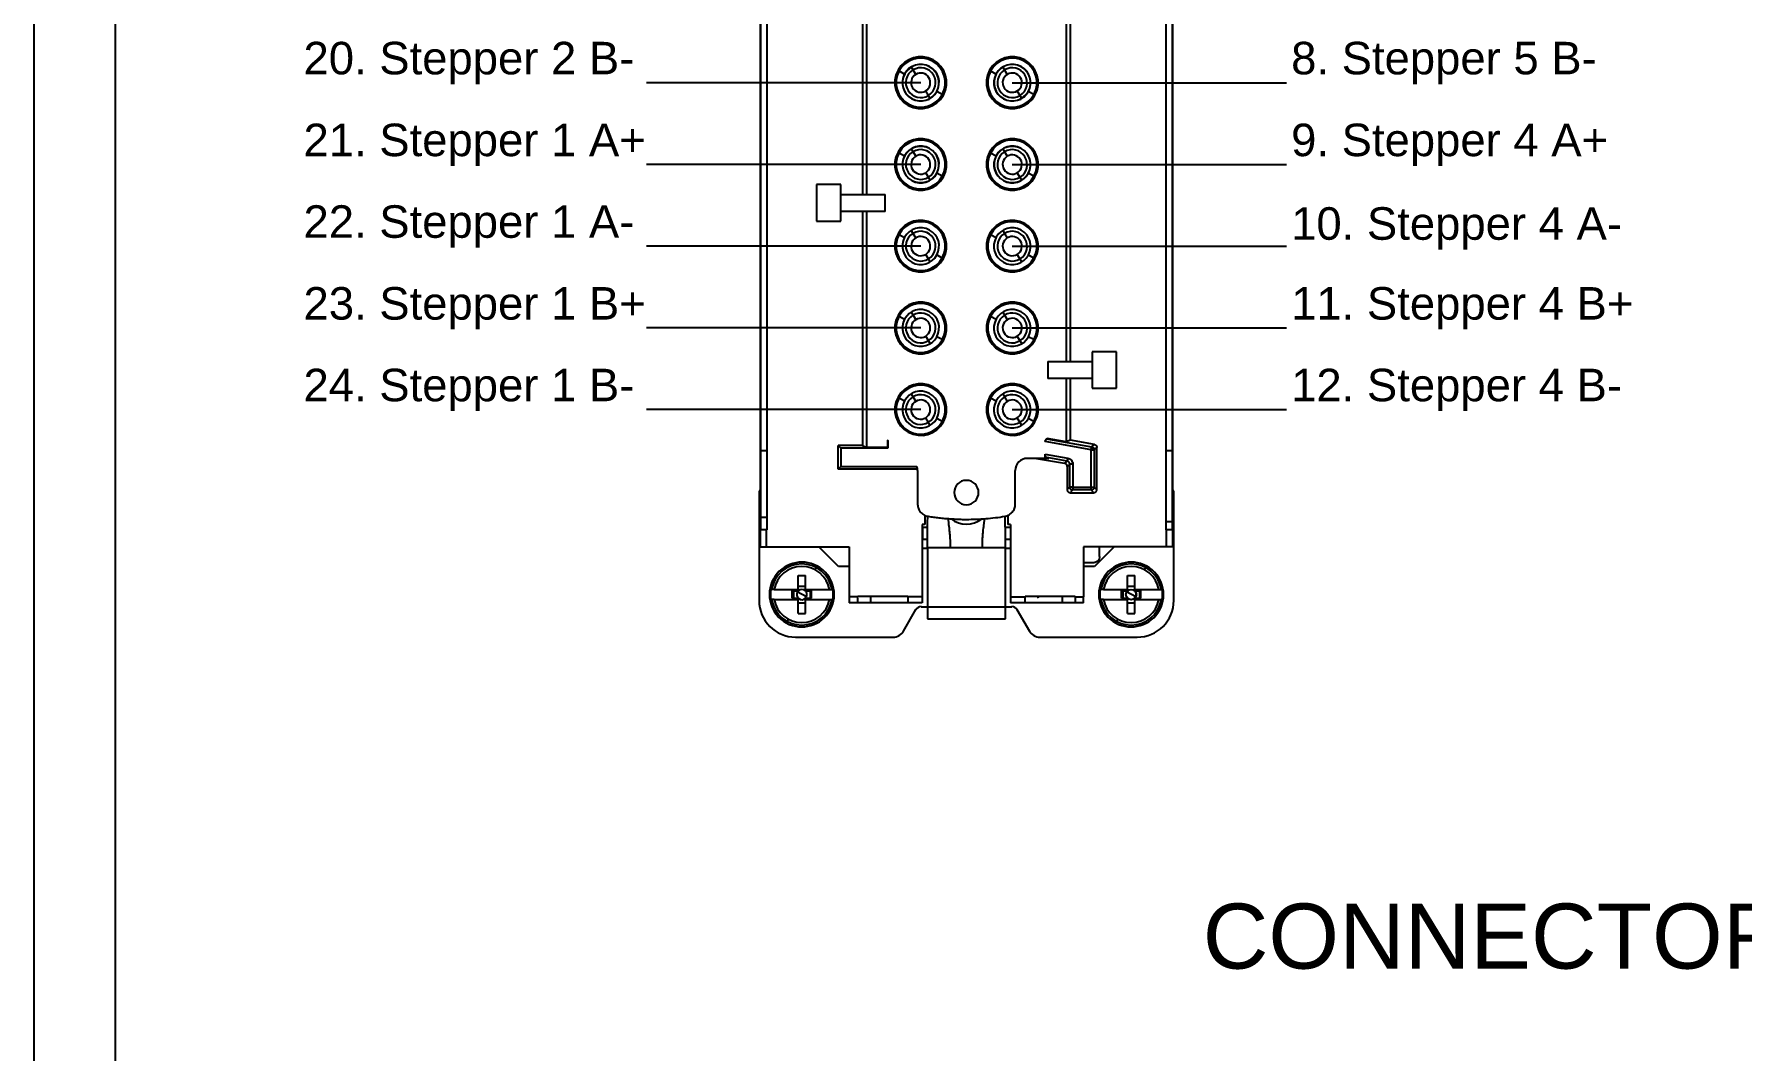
# Model space of a CAD drawing. Header units: millimetres. Extents: x 55 to 265, y 28 to 325.
# Drawn here: x 54.6 to 159.6, y 190.5 to 253 of the extents above; entities that cross this region are included whole.
import ezdxf

# ---------------------------------------------------------------- set-up
doc = ezdxf.new("R2010")
doc.units = ezdxf.units.MM
doc.styles.get("Standard").update_dxf_attribs({"font": 'arial.ttf'})

msp = doc.modelspace()

# ---------------------------------------------------------------- linework, layer by layer
at = {"color": 7, "linetype": 'Continuous', "lineweight": 25}
for p, q in [((99.22, 221.47), (99.22, 293.62)), ((124.57, 293.62), (124.57, 221.47)), ((99.23, 292.57), (99.23, 222.52)), ((99.61, 292.09), (99.61, 222.52)), ((124.18, 222.52), (124.18, 292.57)), ((124.56, 222.52), (124.56, 292.57)), ((105.51, 272.09), (105.51, 243.14)), ((105.77, 243.14), (105.77, 272.09)), ((118.02, 256.94), (118.02, 232.87)), ((118.28, 232.87), (118.28, 256.94)), ((108.5, 250.97), (108.77, 250.51)), ((114.12, 250.97), (114.4, 250.51)), ((107.68, 250.77), (107.7, 250.76)), ((107.76, 250.73), (108.09, 250.54)), ((113.31, 250.77), (113.32, 250.76)), ((113.38, 250.73), (113.72, 250.54)), ((109.67, 249.04), (109.39, 249.5)), ((110.4, 249.28), (110.07, 249.47)), ((110.48, 249.24), (110.46, 249.25)), ((115.29, 249.04), (115.01, 249.5)), ((116.03, 249.28), (115.69, 249.47)), ((116.1, 249.24), (116.09, 249.25)), ((107.68, 245.74), (107.7, 245.74)), ((107.76, 245.7), (108.09, 245.52)), ((108.5, 245.94), (108.77, 245.49)), ((113.31, 245.74), (113.32, 245.74)), ((113.38, 245.7), (113.72, 245.52)), ((114.12, 245.94), (114.4, 245.49)), ((102.67, 243.74), (102.67, 241.49)), ((104.17, 243.74), (102.67, 243.74)), ((104.17, 241.49), (104.17, 243.74)), ((109.67, 244.02), (109.39, 244.47)), ((110.4, 244.26), (110.07, 244.44)), ((110.48, 244.22), (110.46, 244.22)), ((115.29, 244.02), (115.01, 244.47)), ((116.03, 244.26), (115.69, 244.44)), ((116.1, 244.22), (116.09, 244.22)), ((104.17, 243.14), (106.9, 243.14)), ((106.9, 242.09), (106.9, 243.14)), ((106.9, 242.09), (104.17, 242.09)), ((105.51, 242.09), (105.51, 227.71)), ((105.77, 227.58), (105.77, 242.09)), ((102.67, 241.49), (104.17, 241.49)), ((107.68, 240.72), (107.7, 240.71)), ((107.76, 240.68), (108.09, 240.49)), ((108.5, 240.92), (108.77, 240.46)), ((113.31, 240.72), (113.32, 240.71)), ((113.38, 240.68), (113.72, 240.49)), ((114.12, 240.92), (114.4, 240.46)), ((109.67, 238.99), (109.39, 239.45)), ((110.4, 239.23), (110.07, 239.42)), ((115.29, 238.99), (115.01, 239.45)), ((116.03, 239.23), (115.69, 239.42)), ((110.48, 239.19), (110.46, 239.2)), ((116.1, 239.19), (116.09, 239.2)), ((107.68, 235.69), (107.7, 235.69)), ((107.76, 235.65), (108.09, 235.47)), ((108.5, 235.89), (108.77, 235.44)), ((113.31, 235.69), (113.32, 235.69)), ((113.38, 235.65), (113.72, 235.47)), ((114.12, 235.89), (114.4, 235.44)), ((109.67, 233.97), (109.39, 234.42)), ((110.4, 234.21), (110.07, 234.39)), ((110.48, 234.17), (110.46, 234.17)), ((115.29, 233.97), (115.01, 234.42)), ((116.03, 234.21), (115.69, 234.39)), ((116.1, 234.17), (116.09, 234.17)), ((121.12, 233.47), (119.62, 233.47)), ((119.62, 233.47), (119.62, 231.22)), ((121.12, 231.22), (121.12, 233.47)), ((116.89, 232.87), (119.62, 232.87)), ((116.89, 232.87), (116.89, 231.82)), ((119.62, 231.82), (116.89, 231.82)), ((118.02, 231.82), (118.02, 227.93)), ((118.28, 228.02), (118.28, 231.82)), ((119.62, 231.22), (121.12, 231.22)), ((107.68, 230.67), (107.7, 230.66)), ((107.76, 230.63), (108.09, 230.44)), ((108.5, 230.87), (108.77, 230.41)), ((113.31, 230.67), (113.32, 230.66)), ((113.38, 230.63), (113.72, 230.44)), ((114.12, 230.87), (114.4, 230.41)), ((109.67, 228.94), (109.39, 229.4)), ((110.4, 229.18), (110.07, 229.37)), ((110.48, 229.14), (110.46, 229.15)), ((115.29, 228.94), (115.01, 229.4)), ((116.03, 229.18), (115.69, 229.37)), ((116.1, 229.14), (116.09, 229.15)), ((107.03, 228.04), (107.03, 227.58)), ((107.06, 228), (107.06, 227.54)), ((116.73, 227.94), (116.73, 228)), ((119.56, 227.44), (116.73, 227.94)), ((116.82, 228.11), (119.59, 227.62)), ((118.02, 227.93), (116.85, 228.14)), ((118.28, 228.02), (118.02, 227.93)), ((119.76, 227.76), (118.28, 228.02)), ((99.23, 227.39), (99.61, 227.39)), ((104.01, 226.25), (104.01, 227.71)), ((104.01, 227.71), (104.17, 227.54)), ((105.51, 227.71), (104.01, 227.71)), ((104.17, 227.54), (104.17, 226.42)), ((107.06, 227.54), (104.17, 227.54)), ((105.51, 227.71), (105.77, 227.58)), ((107.03, 227.58), (105.77, 227.58)), ((107.06, 227.54), (107.03, 227.58)), ((116.95, 226.91), (115.64, 226.91)), ((116.19, 226.91), (117.93, 226.61)), ((116.73, 227.17), (118.12, 226.92)), ((116.73, 226.91), (116.73, 227.17)), ((116.73, 226.98), (116.76, 226.94)), ((118.09, 226.74), (116.73, 226.98)), ((116.76, 226.91), (116.76, 226.94)), ((116.76, 226.94), (116.95, 226.91)), ((119.56, 227.44), (119.59, 227.62)), ((119.56, 224.97), (119.56, 227.44)), ((119.56, 227.44), (119.61, 227.44)), ((119.59, 227.62), (119.76, 227.76)), ((119.75, 227.44), (119.91, 227.57)), ((119.75, 227.44), (119.75, 225.15)), ((119.91, 224.99), (119.91, 227.57)), ((124.18, 227.39), (124.56, 227.39)), ((104.01, 226.25), (104.17, 226.42)), ((108.89, 226.25), (104.01, 226.25)), ((104.17, 226.42), (108.85, 226.42)), ((108.89, 226.16), (108.89, 224.09)), ((114.89, 224.09), (114.89, 226.16)), ((118.09, 226.74), (117.93, 226.61)), ((118.24, 226.56), (118.08, 226.42)), ((118.08, 226.42), (118.08, 224.99)), ((118.24, 225.15), (118.24, 226.56)), ((118.43, 226.56), (118.43, 224.97)), ((99.14, 224.92), (99.14, 218.17)), ((99.22, 224.92), (99.14, 224.92)), ((118.08, 224.99), (118.24, 225.15)), ((118.43, 225.15), (118.25, 225.1)), ((118.27, 224.8), (118.43, 224.97)), ((118.27, 224.8), (119.72, 224.8)), ((118.43, 225.15), (119.75, 225.15)), ((119.56, 224.97), (118.43, 224.97)), ((119.72, 224.8), (119.56, 224.97)), ((119.91, 224.99), (119.75, 225.15)), ((124.64, 224.92), (124.57, 224.92)), ((124.64, 218.17), (124.64, 224.92)), ((99.61, 223.27), (99.23, 223.27)), ((109.34, 222.85), (109.17, 222.85)), ((109.17, 222.85), (109.17, 218.02)), ((109.19, 222.67), (109.19, 221.92)), ((109.5, 222.67), (109.19, 222.67)), ((109.34, 223.4), (109.34, 222.85)), ((114.61, 222.67), (114.29, 222.67)), ((114.44, 223.4), (114.44, 222.85)), ((114.61, 222.85), (114.44, 222.85)), ((114.61, 222.85), (114.61, 218.02)), ((124.56, 223), (124.18, 223)), ((99.59, 222.52), (99.22, 222.52)), ((99.59, 221.47), (99.59, 222.52)), ((109.5, 221.92), (109.19, 221.92)), ((114.61, 221.92), (114.29, 221.92)), ((124.57, 222.52), (124.18, 222.52)), ((124.19, 221.47), (124.19, 222.52)), ((99.22, 221.47), (104.69, 221.47)), ((104.02, 220.27), (102.82, 221.47)), ((104.69, 221.47), (104.69, 218.39)), ((109.17, 221.39), (109.49, 221.39)), ((114.29, 221.41), (109.49, 221.41)), ((109.49, 221.41), (109.49, 217.04)), ((114.29, 217.04), (114.29, 221.41)), ((114.29, 221.39), (114.61, 221.39)), ((124.57, 221.47), (119.09, 221.47)), ((119.09, 221.47), (119.09, 218.39)), ((120.97, 221.47), (119.77, 220.27)), ((120.07, 220.87), (120.07, 221.47)), ((101.54, 219.71), (101.99, 219.71)), ((101.54, 218.77), (101.54, 219.71)), ((101.99, 218.77), (101.99, 219.71)), ((102.6, 220.06), (102.72, 220.29)), ((104.69, 220.27), (104.02, 220.27)), ((119.7, 220.49), (119.09, 220.49)), ((119.77, 220.27), (119.09, 220.27)), ((121.79, 219.71), (122.24, 219.71)), ((121.79, 218.77), (121.79, 219.71)), ((122.24, 218.77), (122.24, 219.71)), ((122.85, 220.06), (122.97, 220.29)), ((99.91, 218.84), (99.87, 218.84)), ((100.06, 218.84), (101.54, 218.84)), ((101.18, 218.77), (101.54, 218.77)), ((101.18, 218.32), (101.18, 218.77)), ((101.25, 218.77), (101.25, 218.32)), ((102.05, 218.39), (101.49, 218.7)), ((101.54, 219.06), (101.99, 219.06)), ((101.99, 218.84), (103.48, 218.84)), ((101.99, 218.77), (102.36, 218.77)), ((102.29, 218.77), (102.29, 218.32)), ((102.36, 218.32), (102.36, 218.77)), ((103.63, 218.84), (103.67, 218.84)), ((108.29, 218.41), (105.22, 218.41)), ((106.02, 218.03), (106.02, 218.41)), ((108.29, 218.41), (108.29, 218.02)), ((118.57, 218.41), (115.5, 218.41)), ((115.5, 218.02), (115.5, 218.41)), ((117.77, 218.41), (117.77, 218.03)), ((118.57, 218.41), (118.57, 218.02)), ((120.16, 218.84), (120.12, 218.84)), ((120.31, 218.84), (121.79, 218.84)), ((121.43, 218.32), (121.43, 218.77)), ((121.43, 218.77), (121.79, 218.77)), ((121.5, 218.77), (121.5, 218.32)), ((122.3, 218.39), (121.74, 218.7)), ((121.79, 219.06), (122.24, 219.06)), ((122.24, 218.84), (123.73, 218.84)), ((122.24, 218.77), (122.61, 218.77)), ((122.54, 218.77), (122.54, 218.32)), ((122.61, 218.32), (122.61, 218.77)), ((123.88, 218.84), (123.92, 218.84)), ((99.91, 218.24), (99.87, 218.24)), ((100.06, 218.24), (101.54, 218.24)), ((101.18, 218.32), (101.54, 218.32)), ((101.54, 217.38), (101.54, 218.32)), ((101.54, 218.02), (101.99, 218.02)), ((101.54, 217.38), (101.99, 217.38)), ((101.99, 217.38), (101.99, 218.32)), ((101.99, 218.32), (102.36, 218.32)), ((101.99, 218.24), (103.48, 218.24)), ((103.63, 218.24), (103.67, 218.24)), ((105.22, 218.39), (104.69, 218.39)), ((109.17, 218.02), (104.69, 218.02)), ((108.29, 218.03), (105.22, 218.03)), ((108.03, 216.29), (108.79, 217.61)), ((109.17, 218.39), (108.29, 218.39)), ((109.11, 217.79), (109.49, 217.79)), ((109.49, 217.79), (114.29, 217.79)), ((114.29, 217.79), (114.68, 217.79)), ((114.61, 218.39), (115.5, 218.39)), ((119.09, 218.02), (114.61, 218.02)), ((115, 217.61), (115.76, 216.29)), ((118.57, 218.03), (115.5, 218.03)), ((116.25, 218.34), (116.24, 218.34)), ((118.57, 218.39), (119.09, 218.39)), ((120.16, 218.24), (120.12, 218.24)), ((120.31, 218.24), (121.79, 218.24)), ((121.43, 218.32), (121.79, 218.32)), ((121.79, 217.38), (121.79, 218.32)), ((121.79, 218.02), (122.24, 218.02)), ((121.79, 217.38), (122.24, 217.38)), ((122.24, 217.38), (122.24, 218.32)), ((122.24, 218.32), (122.61, 218.32)), ((122.24, 218.24), (123.73, 218.24)), ((123.88, 218.24), (123.92, 218.24)), ((100.94, 217.02), (100.82, 216.8)), ((109.49, 217.04), (114.29, 217.04)), ((121.19, 217.02), (121.07, 216.8)), ((101.39, 215.92), (107.38, 215.92)), ((116.41, 215.92), (122.39, 215.92))]:
    msp.add_line(p, q, dxfattribs=at)
for p, q in [((109.08, 250.01), (92.21, 250.01)), ((114.71, 250.01), (131.58, 250.01)), ((109.08, 244.98), (92.21, 244.98)), ((114.71, 244.98), (131.58, 244.98)), ((109.08, 239.96), (92.21, 239.96)), ((114.71, 239.96), (131.58, 239.96)), ((109.08, 234.93), (92.21, 234.93)), ((114.71, 234.93), (131.58, 234.93)), ((109.08, 229.91), (92.21, 229.91)), ((114.71, 229.91), (131.58, 229.91))]:
    msp.add_line(p, q)
for points in [[(54.57, 325.27), (264.57, 325.27), (264.57, 28.27), (54.57, 28.27)], [(59.57, 320.27), (259.57, 320.27), (259.57, 33.27), (59.57, 33.27)]]:
    msp.add_lwpolyline(points, close=True)
msp.add_circle((122.02, 218.54), 0.318, dxfattribs=at)
for centre, radius, start, end in [((109.08, 250.01), 1.59, 331.3521, 151.3521), ((109.08, 250.01), 1.58, 331.3521, 151.3521), ((109.08, 250.01), 1.51, 331.3521, 151.3521), ((109.08, 250.01), 1.13, 331.3521, 151.3521), ((109.08, 250.01), 1.12, 331.3521, 151.3521), ((114.71, 250.01), 1.59, 331.3521, 151.3521), ((114.71, 250.01), 1.58, 331.3521, 151.3521), ((114.71, 250.01), 1.51, 331.3521, 151.3521), ((114.71, 250.01), 1.13, 331.3521, 151.3521), ((114.71, 250.01), 1.12, 331.3521, 151.3521), ((109.08, 250.01), 1.59, 151.3521, 331.3521), ((109.08, 250.01), 1.58, 151.3521, 331.3521), ((109.08, 250.01), 1.51, 151.3521, 331.3521), ((109.08, 250.01), 1.13, 151.3521, 331.3521), ((109.08, 250.01), 1.12, 151.3521, 331.3521), ((109.08, 250.01), 0.915, 121.3521, 301.3521), ((109.08, 250.01), 0.592, 121.3521, 301.3521), ((109.08, 250.01), 0.915, 301.3521, 121.3521), ((109.08, 250.01), 0.592, 301.3521, 121.3521), ((114.71, 250.01), 1.59, 151.3521, 331.3521), ((114.71, 250.01), 1.58, 151.3521, 331.3521), ((114.71, 250.01), 1.51, 151.3521, 331.3521), ((114.71, 250.01), 1.13, 151.3521, 331.3521), ((114.71, 250.01), 1.12, 151.3521, 331.3521), ((114.71, 250.01), 0.915, 121.3521, 301.3521), ((114.71, 250.01), 0.592, 121.3521, 301.3521), ((114.71, 250.01), 0.915, 301.3521, 121.3521), ((114.71, 250.01), 0.592, 301.3521, 121.3521), ((109.08, 244.98), 1.59, 151.3521, 331.3521), ((109.08, 244.98), 1.58, 151.3521, 331.3521), ((109.08, 244.98), 1.51, 151.3521, 331.3521), ((109.08, 244.98), 1.59, 331.3521, 151.3521), ((109.08, 244.98), 1.58, 331.3521, 151.3521), ((109.08, 244.98), 1.51, 331.3521, 151.3521), ((109.08, 244.98), 1.13, 331.3521, 151.3521), ((109.08, 244.98), 1.12, 331.3521, 151.3521), ((109.08, 244.98), 0.915, 121.3521, 301.3521), ((109.08, 244.98), 0.915, 301.3521, 121.3521), ((114.71, 244.98), 1.59, 151.3521, 331.3521), ((114.71, 244.98), 1.58, 151.3521, 331.3521), ((114.71, 244.98), 1.51, 151.3521, 331.3521), ((114.71, 244.98), 1.59, 331.3521, 151.3521), ((114.71, 244.98), 1.58, 331.3521, 151.3521), ((114.71, 244.98), 1.51, 331.3521, 151.3521), ((114.71, 244.98), 1.13, 331.3521, 151.3521), ((114.71, 244.98), 1.12, 331.3521, 151.3521), ((114.71, 244.98), 0.915, 121.3521, 301.3521), ((114.71, 244.98), 0.915, 301.3521, 121.3521), ((109.08, 244.98), 1.13, 151.3521, 331.3521), ((109.08, 244.98), 1.12, 151.3521, 331.3521), ((109.08, 244.98), 0.592, 121.3521, 301.3521), ((109.08, 244.98), 0.592, 301.3521, 121.3521), ((114.71, 244.98), 1.13, 151.3521, 331.3521), ((114.71, 244.98), 1.12, 151.3521, 331.3521), ((114.71, 244.98), 0.592, 121.3521, 301.3521), ((114.71, 244.98), 0.592, 301.3521, 121.3521), ((109.08, 239.96), 1.59, 331.3521, 151.3521), ((109.08, 239.96), 1.57, 331.3521, 151.3521), ((114.71, 239.96), 1.59, 331.3521, 151.3521), ((114.71, 239.96), 1.57, 331.3521, 151.3521), ((109.08, 239.96), 1.59, 151.3521, 331.3521), ((109.08, 239.96), 1.57, 151.3521, 331.3521), ((109.08, 239.96), 1.51, 151.3521, 331.3521), ((109.08, 239.96), 1.51, 331.3521, 151.3521), ((109.08, 239.96), 1.13, 151.3521, 331.3521), ((109.08, 239.96), 1.13, 151.3521, 331.3521), ((109.08, 239.96), 1.13, 331.3521, 151.3521), ((109.08, 239.96), 1.13, 331.3521, 151.3521), ((109.08, 239.96), 0.915, 121.3521, 301.3521), ((109.08, 239.96), 0.592, 121.3521, 301.3521), ((109.08, 239.96), 0.915, 301.3521, 121.3521), ((109.08, 239.96), 0.592, 301.3521, 121.3521), ((114.71, 239.96), 1.59, 151.3521, 331.3521), ((114.71, 239.96), 1.57, 151.3521, 331.3521), ((114.71, 239.96), 1.51, 151.3521, 331.3521), ((114.71, 239.96), 1.51, 331.3521, 151.3521), ((114.71, 239.96), 1.13, 151.3521, 331.3521), ((114.71, 239.96), 1.13, 151.3521, 331.3521), ((114.71, 239.96), 1.13, 331.3521, 151.3521), ((114.71, 239.96), 1.13, 331.3521, 151.3521), ((114.71, 239.96), 0.915, 121.3521, 301.3521), ((114.71, 239.96), 0.592, 121.3521, 301.3521), ((114.71, 239.96), 0.915, 301.3521, 121.3521), ((114.71, 239.96), 0.592, 301.3521, 121.3521), ((109.08, 234.93), 1.59, 331.3521, 151.3521), ((109.08, 234.93), 1.57, 331.3521, 151.3521), ((109.08, 234.93), 1.51, 331.3521, 151.3521), ((114.71, 234.93), 1.59, 331.3521, 151.3521), ((114.71, 234.93), 1.57, 331.3521, 151.3521), ((114.71, 234.93), 1.51, 331.3521, 151.3521), ((109.08, 234.93), 1.59, 151.3521, 331.3521), ((109.08, 234.93), 1.57, 151.3521, 331.3521), ((109.08, 234.93), 1.51, 151.3521, 331.3521), ((109.08, 234.93), 1.13, 151.3521, 331.3521), ((109.08, 234.93), 1.13, 151.3521, 331.3521), ((109.08, 234.93), 1.13, 331.3521, 151.3521), ((109.08, 234.93), 1.13, 331.3521, 151.3521), ((109.08, 234.93), 0.915, 121.3521, 301.3521), ((109.08, 234.93), 0.592, 121.3521, 301.3521), ((109.08, 234.93), 0.915, 301.3521, 121.3521), ((109.08, 234.93), 0.592, 301.3521, 121.3521), ((114.71, 234.93), 1.59, 151.3521, 331.3521), ((114.71, 234.93), 1.57, 151.3521, 331.3521), ((114.71, 234.93), 1.51, 151.3521, 331.3521), ((114.71, 234.93), 1.13, 151.3521, 331.3521), ((114.71, 234.93), 1.13, 151.3521, 331.3521), ((114.71, 234.93), 1.13, 331.3521, 151.3521), ((114.71, 234.93), 1.13, 331.3521, 151.3521), ((114.71, 234.93), 0.915, 121.3521, 301.3521), ((114.71, 234.93), 0.592, 121.3521, 301.3521), ((114.71, 234.93), 0.915, 301.3521, 121.3521), ((114.71, 234.93), 0.592, 301.3521, 121.3521), ((109.08, 229.91), 1.59, 331.3521, 151.3521), ((109.08, 229.91), 1.57, 331.3521, 151.3521), ((109.08, 229.91), 1.51, 331.3521, 151.3521), ((109.08, 229.91), 1.13, 331.3521, 151.3521), ((109.08, 229.91), 1.13, 331.3521, 151.3521), ((114.71, 229.91), 1.59, 331.3521, 151.3521), ((114.71, 229.91), 1.57, 331.3521, 151.3521), ((114.71, 229.91), 1.51, 331.3521, 151.3521), ((114.71, 229.91), 1.13, 331.3521, 151.3521), ((114.71, 229.91), 1.13, 331.3521, 151.3521), ((109.08, 229.91), 1.59, 151.3521, 331.3521), ((109.08, 229.91), 1.57, 151.3521, 331.3521), ((109.08, 229.91), 1.51, 151.3521, 331.3521), ((109.08, 229.91), 1.13, 151.3521, 331.3521), ((109.08, 229.91), 1.13, 151.3521, 331.3521), ((109.08, 229.91), 0.915, 121.3521, 301.3521), ((109.08, 229.91), 0.592, 121.3521, 301.3521), ((109.08, 229.91), 0.915, 301.3521, 121.3521), ((109.08, 229.91), 0.592, 301.3521, 121.3521), ((114.71, 229.91), 1.59, 151.3521, 331.3521), ((114.71, 229.91), 1.57, 151.3521, 331.3521), ((114.71, 229.91), 1.51, 151.3521, 331.3521), ((114.71, 229.91), 1.13, 151.3521, 331.3521), ((114.71, 229.91), 1.13, 151.3521, 331.3521), ((114.71, 229.91), 0.915, 121.3521, 301.3521), ((114.71, 229.91), 0.592, 121.3521, 301.3521), ((114.71, 229.91), 0.915, 301.3521, 121.3521), ((114.71, 229.91), 0.592, 301.3521, 121.3521), ((109.08, 229.91), 2.78, 222.3229, 223.3171), ((114.71, 229.91), 2.78, 316.6829, 320.451), ((115.64, 226.16), 0.75, 90, 180), ((119.4, 227.51), 0.219, 340.0142, 30.0355), ((119.56, 227.44), 0.188, 0.0165, 79.9835), ((108.14, 226.16), 0.75, 360, 20.0052), ((111.89, 224.81), 0.75, 90, 270), ((111.89, 224.81), 0.75, 270, 90), ((118.43, 225.15), 0.187, 180.0177, 195.0229), ((118.43, 225.15), 0.188, 195.0227, 269.9791), ((119.56, 225.15), 0.185, 271.3893, 0.7254), ((119.56, 225.15), 0.188, 270.0204, 359.9796), ((111.89, 224.36), 1.5, 230.837, 309.166), ((101.77, 218.54), 1.99, 61.3521, 241.3521), ((101.77, 218.54), 1.99, 61.3521, 241.3521), ((122.02, 218.54), 1.99, 61.3521, 241.3521), ((122.02, 218.54), 1.99, 61.3521, 241.3521), ((101.77, 218.54), 1.88, 9.1726, 170.8274), ((101.77, 218.54), 1.73, 9.9715, 170.0285), ((101.77, 218.54), 1.99, 241.3521, 61.3521), ((101.77, 218.54), 1.99, 241.3521, 61.3521), ((122.02, 218.54), 1.88, 9.1726, 170.8274), ((122.02, 218.54), 1.73, 9.9715, 170.0285), ((122.02, 218.54), 1.99, 241.3521, 61.3521), ((122.02, 218.54), 1.99, 241.3521, 61.3521), ((101.77, 218.54), 1.93, 171.0377, 188.9623), ((101.77, 218.54), 0.318, 151.3521, 315), ((101.77, 218.54), 0.318, 135, 151.3521), ((101.77, 218.54), 0.318, 45, 135), ((101.77, 218.54), 0.318, 331.3521, 45), ((101.77, 218.54), 1.93, 351.0377, 8.9623), ((122.02, 218.54), 1.93, 171.0377, 188.9623), ((122.02, 218.54), 0.318, 135, 151.3521), ((122.02, 218.54), 0.318, 331.3521, 45), ((122.02, 218.54), 1.93, 351.0377, 8.9623), ((101.39, 218.17), 2.25, 180, 270), ((101.77, 218.54), 1.88, 189.1726, 350.8274), ((101.77, 218.54), 1.73, 189.9715, 350.0285), ((101.77, 218.54), 0.318, 315, 331.3521), ((109.11, 217.42), 0.375, 90, 150), ((114.68, 217.42), 0.375, 30, 90), ((122.02, 218.54), 1.88, 189.1726, 350.8274), ((122.02, 218.54), 1.73, 189.9715, 350.0285), ((122.02, 218.54), 0.318, 315, 331.3521), ((122.39, 218.17), 2.25, 270, 360), ((107.38, 216.67), 0.75, 270, 330), ((116.41, 216.67), 0.75, 210, 270)]:
    msp.add_arc(centre, radius, start, end, dxfattribs=at)
for points in [[(116.73, 227.94), (116.73, 227.96), (116.73, 227.98), (116.73, 228)], [(99.59, 222.52), (99.6, 222.52), (99.6, 222.52), (99.61, 222.52)], [(105.22, 218.41), (105.22, 218.4), (105.22, 218.4), (105.22, 218.39)]]:
    msp.add_open_spline(points, degree=3, dxfattribs=at)
for points, knots in [([(116.73, 227.17), (116.73, 227.16), (116.73, 227.13), (116.73, 227.1), (116.73, 227.07), (116.73, 227.05), (116.73, 227.02), (116.73, 226.99), (116.73, 226.98), (116.73, 226.98)], [0, 0, 0, 0, 0.135726, 0.253762, 0.354089, 0.436692, 0.501563, 0.760543, 1, 1, 1, 1]), ([(118.12, 226.92), (118.11, 226.88), (118.1, 226.83), (118.09, 226.76), (118.09, 226.74), (118.09, 226.74)], [0, 0, 0, 0, 0.5, 0.5, 1, 1, 1, 1]), ([(118.12, 226.92), (118.21, 226.91), (118.29, 226.86), (118.4, 226.73), (118.43, 226.64), (118.43, 226.56)], [0, 0, 0, 0, 0.5, 0.5, 1, 1, 1, 1]), ([(119.61, 227.44), (119.62, 227.44), (119.64, 227.44), (119.67, 227.44), (119.69, 227.44), (119.72, 227.44), (119.74, 227.44), (119.75, 227.44), (119.75, 227.44)], [0, 0, 0, 0, 0.138126, 0.267877, 0.389302, 0.502492, 0.754688, 1, 1, 1, 1]), ([(119.76, 227.76), (119.77, 227.76), (119.79, 227.75), (119.83, 227.73), (119.87, 227.7), (119.9, 227.65), (119.91, 227.61), (119.91, 227.58), (119.91, 227.57)], [0, 0, 0, 0, 0.12434, 0.251404, 0.500143, 0.751369, 0.87478, 1, 1, 1, 1]), ([(118.08, 226.42), (118.08, 226.43), (118.08, 226.45), (118.07, 226.5), (118.04, 226.54), (118, 226.58), (117.96, 226.6), (117.94, 226.6), (117.93, 226.61)], [0, 0, 0, 0, 0.12434, 0.251404, 0.500143, 0.751369, 0.87478, 1, 1, 1, 1]), ([(118.24, 226.56), (118.24, 226.57), (118.24, 226.59), (118.23, 226.63), (118.21, 226.66), (118.19, 226.69), (118.16, 226.71), (118.12, 226.73), (118.1, 226.74), (118.09, 226.74)], [0, 0, 0, 0, 0.142882, 0.285739, 0.428581, 0.571418, 0.71426, 0.857118, 1, 1, 1, 1]), ([(118.43, 226.56), (118.38, 226.56), (118.33, 226.56), (118.26, 226.56), (118.24, 226.56), (118.24, 226.56)], [0, 0, 0, 0, 0.5, 0.5, 1, 1, 1, 1]), ([(118.08, 224.99), (118.08, 224.98), (118.08, 224.96), (118.1, 224.92), (118.11, 224.89), (118.14, 224.86), (118.17, 224.84), (118.2, 224.82), (118.23, 224.81), (118.26, 224.81), (118.27, 224.8)], [0, 0, 0, 0, 0.125008, 0.25001, 0.375006, 0.5, 0.624994, 0.74999, 0.874992, 1, 1, 1, 1]), ([(118.43, 225.15), (118.38, 225.15), (118.33, 225.15), (118.26, 225.15), (118.24, 225.15), (118.24, 225.15)], [0, 0, 0, 0, 0.5, 0.5, 1, 1, 1, 1]), ([(119.72, 224.8), (119.73, 224.81), (119.76, 224.81), (119.79, 224.82), (119.83, 224.84), (119.86, 224.86), (119.88, 224.89), (119.9, 224.92), (119.91, 224.96), (119.91, 224.98), (119.91, 224.99)], [0, 0, 0, 0, 0.125008, 0.25001, 0.375006, 0.5, 0.624994, 0.74999, 0.874992, 1, 1, 1, 1]), ([(108.89, 224.09), (108.89, 224.07), (108.9, 224.02), (108.9, 223.96), (108.92, 223.89), (108.95, 223.81), (108.99, 223.71), (109.07, 223.6), (109.16, 223.51), (109.27, 223.43), (109.4, 223.38), (109.48, 223.36), (109.53, 223.35)], [0, 0, 0, 0, 0.062717, 0.124991, 0.187315, 0.25018, 0.374952, 0.500119, 0.624891, 0.750058, 0.87493, 1, 1, 1, 1]), ([(114.26, 223.35), (114.28, 223.35), (114.33, 223.36), (114.39, 223.38), (114.45, 223.41), (114.53, 223.45), (114.62, 223.51), (114.72, 223.6), (114.79, 223.71), (114.85, 223.83), (114.89, 223.96), (114.89, 224.05), (114.89, 224.09)], [0, 0, 0, 0, 0.062717, 0.124991, 0.187315, 0.25018, 0.374952, 0.500119, 0.624891, 0.750058, 0.87493, 1, 1, 1, 1]), ([(109.49, 221.41), (109.49, 221.55), (109.49, 221.86), (109.5, 222.34), (109.5, 222.84), (109.51, 223.19), (109.51, 223.34), (109.51, 223.36)], [0, 0, 0, 0, 0.221082, 0.467353, 0.748326, 0.977952, 1, 1, 1, 1]), ([(109.53, 223.35), (109.64, 223.33), (109.86, 223.3), (110.2, 223.26), (110.54, 223.22), (110.87, 223.2), (111.21, 223.18), (111.55, 223.16), (111.98, 223.16), (112.49, 223.17), (113.08, 223.21), (113.67, 223.26), (114.07, 223.32), (114.26, 223.35)], [0, 0, 0, 0, 0.071511, 0.142934, 0.214306, 0.285662, 0.357041, 0.428478, 0.500011, 0.62509, 0.749984, 0.874888, 1, 1, 1, 1]), ([(110.92, 221.41), (110.92, 221.61), (110.91, 221.81), (110.89, 222.09), (110.89, 222.18), (110.87, 222.35), (110.86, 222.43), (110.84, 222.66), (110.82, 222.79), (110.8, 223.03), (110.78, 223.13), (110.77, 223.2)], [0, 0, 0, 0, 0.25, 0.25, 0.375, 0.375, 0.5, 0.5, 0.75, 0.75, 1, 1, 1, 1]), ([(112.87, 221.41), (112.87, 221.61), (112.88, 221.81), (112.89, 222.09), (112.9, 222.18), (112.92, 222.35), (112.92, 222.43), (112.95, 222.66), (112.96, 222.79), (112.99, 223.03), (113.01, 223.13), (113.02, 223.2)], [0, 0, 0, 0, 0.25, 0.25, 0.375, 0.375, 0.5, 0.5, 0.75, 0.75, 1, 1, 1, 1]), ([(114.29, 221.41), (114.29, 221.55), (114.29, 221.86), (114.29, 222.34), (114.28, 222.84), (114.28, 223.19), (114.28, 223.34), (114.28, 223.36)], [0, 0, 0, 0, 0.221132, 0.467459, 0.748496, 0.978174, 1, 1, 1, 1]), ([(120.07, 220.87), (120.07, 220.85), (120.07, 220.81), (120.06, 220.76), (120.04, 220.71), (120.01, 220.66), (119.98, 220.62), (119.94, 220.58), (119.9, 220.55), (119.85, 220.53), (119.8, 220.51), (119.75, 220.49), (119.71, 220.49), (119.7, 220.49)], [0, 0, 0, 0, 0.090916, 0.181828, 0.272736, 0.363643, 0.454548, 0.545452, 0.636357, 0.727264, 0.818172, 0.909084, 1, 1, 1, 1]), ([(100.06, 218.84), (100.05, 218.84), (100.03, 218.84), (100, 218.84), (99.96, 218.84), (99.93, 218.84), (99.91, 218.84), (99.91, 218.84), (99.91, 218.84)], [0, 0, 0, 0, 0.124865, 0.251199, 0.500223, 0.749038, 0.874109, 1, 1, 1, 1]), ([(103.48, 218.84), (103.49, 218.84), (103.51, 218.84), (103.53, 218.84), (103.56, 218.84), (103.59, 218.84), (103.62, 218.84), (103.62, 218.84), (103.63, 218.84)], [0, 0, 0, 0, 0.142667, 0.273783, 0.393329, 0.501302, 0.755463, 1, 1, 1, 1]), ([(116.35, 218.4), (116.33, 218.39), (116.29, 218.37), (116.26, 218.35), (116.24, 218.34)], [0, 0, 0, 0, 0.571274, 1, 1, 1, 1]), ([(116.35, 218.4), (116.34, 218.39), (116.3, 218.37), (116.27, 218.35), (116.25, 218.34)], [0, 0, 0, 0, 0.527796, 1, 1, 1, 1]), ([(120.31, 218.84), (120.3, 218.84), (120.28, 218.84), (120.25, 218.84), (120.21, 218.84), (120.18, 218.84), (120.16, 218.84), (120.16, 218.84), (120.16, 218.84)], [0, 0, 0, 0, 0.124865, 0.251199, 0.500223, 0.749038, 0.874109, 1, 1, 1, 1]), ([(123.73, 218.84), (123.74, 218.84), (123.76, 218.84), (123.78, 218.84), (123.81, 218.84), (123.84, 218.84), (123.87, 218.84), (123.87, 218.84), (123.88, 218.84)], [0, 0, 0, 0, 0.142667, 0.273783, 0.393329, 0.501302, 0.755463, 1, 1, 1, 1]), ([(100.06, 218.24), (100.05, 218.24), (100.03, 218.24), (100, 218.24), (99.98, 218.24), (99.95, 218.24), (99.92, 218.24), (99.91, 218.24), (99.91, 218.24)], [0, 0, 0, 0, 0.142667, 0.273783, 0.393329, 0.501302, 0.755463, 1, 1, 1, 1]), ([(103.48, 218.24), (103.48, 218.24), (103.5, 218.24), (103.54, 218.24), (103.58, 218.24), (103.61, 218.24), (103.62, 218.24), (103.63, 218.24), (103.63, 218.24)], [0, 0, 0, 0, 0.124865, 0.251199, 0.500223, 0.749038, 0.874109, 1, 1, 1, 1]), ([(104.69, 218.39), (104.69, 218.29), (104.69, 218.2), (104.69, 218.06), (104.69, 218.02), (104.69, 218.02)], [0, 0, 0, 0, 0.5, 0.5, 1, 1, 1, 1]), ([(105.22, 218.02), (105.22, 218.02), (105.22, 218.03), (105.22, 218.12), (105.22, 218.23), (105.22, 218.3), (105.22, 218.33)], [0, 0, 0, 0, 0.280321, 0.560641, 0.840962, 1, 1, 1, 1]), ([(119.09, 218.02), (119.09, 218.02), (119.09, 218.06), (119.09, 218.2), (119.09, 218.29), (119.09, 218.39)], [0, 0, 0, 0, 0.5, 0.5, 1, 1, 1, 1]), ([(120.31, 218.24), (120.3, 218.24), (120.28, 218.24), (120.25, 218.24), (120.23, 218.24), (120.2, 218.24), (120.17, 218.24), (120.16, 218.24), (120.16, 218.24)], [0, 0, 0, 0, 0.142667, 0.273783, 0.393329, 0.501302, 0.755463, 1, 1, 1, 1]), ([(123.73, 218.24), (123.73, 218.24), (123.75, 218.24), (123.79, 218.24), (123.83, 218.24), (123.86, 218.24), (123.87, 218.24), (123.88, 218.24), (123.88, 218.24)], [0, 0, 0, 0, 0.124865, 0.251199, 0.500223, 0.749038, 0.874109, 1, 1, 1, 1])]:
    msp.add_open_spline(points, degree=3, knots=knots, dxfattribs=at)

# ---------------------------------------------------------------- texts
for s, width, gutter_width, heights, insert, char_height, attachment_point in [('20. Stepper 2 B-  ', 21.8639, 9.38, [2.62], (71.13, 251.22), 2, 4), (' 8. Stepper 5 B-', 20.4288, 9.38, [0], (131.08, 251.22), 2, 4), ('21. Stepper 1 A+  ', 22.6777, 9.38, [2.62], (71.13, 246.19), 2, 4), (' 9. Stepper 4 A+', 20.4288, 9.38, [0], (131.08, 246.19), 2, 4), ('22. Stepper 1 A-  ', 22.4064, 9.38, [2.62], (71.13, 241.17), 2, 4), (' 10. Stepper 4 A-', 22.7332, 9.38, [0], (131.08, 241.05), 2, 4), ('23. Stepper 1 B+  ', 22.8134, 9.38, [2.62], (71.13, 236.14), 2, 4), (' 11. Stepper 4 B+', 23.5495, 9.38, [0], (131.08, 236.14), 2, 4), ('24. Stepper 1 B-  ', 21.9995, 9.38, [2.62], (71.13, 231.12), 2, 4), (' 12. Stepper 4 B-', 24.9101, 9.38, [0], (131.08, 231.12), 2, 4), ('CONNECTOR POSITION', 64.9229, 12.5, [10.88], (158.55, 197.51), 4, 5)]:
    msp.add_mtext_dynamic_manual_height_columns(s, width=width, gutter_width=gutter_width, heights=heights, dxfattribs=dict(insert=insert, char_height=char_height, attachment_point=attachment_point))

doc.saveas('drawing.dxf')
